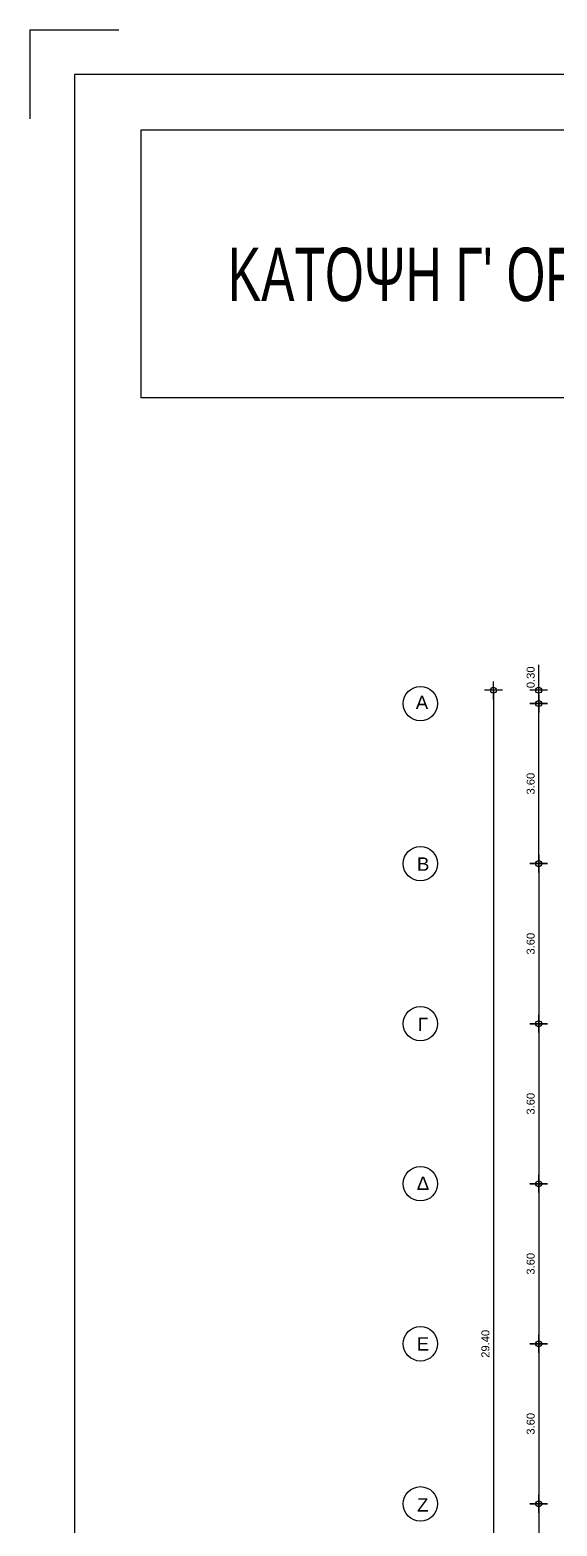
# Model space of a CAD drawing. Header units: metres. Extents: x -11 to 85, y -301 to 135.
# Drawn here: x 0 to 11.85, y 25.75 to 59.4 of the extents above; entities that cross this region are included whole.
import ezdxf

# ---------------------------------------------------------------- set-up
doc = ezdxf.new("R2010")
doc.units = ezdxf.units.M
doc.header["$LTSCALE"] = 0.036
doc.header["$PDMODE"] = 2
for name, color, linetype in [('arxitek corofos', 252, 'Continuous'), ('BORDER', 5, 'Continuous'), ('DIMBLK', 252, 'Continuous'), ('LAYER-ON', 4, 'Continuous'), ('MARKS', 2, 'Continuous'), ('NOTES', 3, 'Continuous')]:
    doc.layers.add(name, color=color, linetype=linetype)
doc.styles.add('COMU-N', font='arial.ttf')
doc.styles.add('outu-c', font='ugoutl-s.shx', dxfattribs={"width": 0.7})
doc.styles.get("Standard").update_dxf_attribs({"font": 'arial.ttf'})
doc.dimstyles.new('CADWDOT', dxfattribs={"dimscale": 0.1, "dimtxt": 1.8, "dimasz": 0.08, "dimexe": 2, "dimexo": 0, "dimgap": 0.09, "dimtad": 0, "dimrnd": 0.001, "dimzin": 0, "dimdsep": 46, "dimtxsty": 'Standard', "dimblk1": 'ARTDIM', "dimblk2": 'ARTDIM', "dimsah": 1, "dimcen": 0.09, "dimdle": 0.05, "dimse1": 1, "dimse2": 1, "dimadec": 0, "dimazin": 0, "dimtfac": 1, "dimtmove": 0, "dimatfit": 3, "dimldrblk": 'ARTDIM', "dimfxl": 2, "dimtvp": 0.9999, "dimtolj": 1, "dimtzin": 0, "dimarcsym": 0})

# ---------------------------------------------------------------- blocks, each defined once
blk = doc.blocks.new('art103')
at = {"layer": 'BORDER'}
for p, q in [((20.75, 14.6), (0.25, 14.6)), ((0.25, 14.6), (0.25, 0.25))]:
    blk.add_line(p, q, dxfattribs=at)
at = {"layer": 'MARKS'}
for q in [(0, 14.35), (0.5, 14.85)]:
    blk.add_line((0, 14.85), q, dxfattribs=at)
blk = doc.blocks.new('ARTDIM')
at = {"layer": 'DIMBLK'}
for p, q in [((-24.9975, 0), (24.9975, 0)), ((0, -24.9975), (0, 24.9975))]:
    blk.add_line(p, q, dxfattribs=at)
blk.add_circle((0, 0), 8.25, dxfattribs=at)
blk = doc.blocks.new('*D332')
at = {"layer": 'arxitek corofos', "color": 0, "lineweight": -2}
blk.add_line((10.423, 44.539), (10.423, 15.155), dxfattribs=at)
at = {"layer": 'Defpoints', "color": 0, "transparency": 16777216}
for p in [(13.537, 44.547), (10.423, 15.147), (13.537, 15.147)]:
    blk.add_point(p, dxfattribs=at)
at = {"layer": 'arxitek corofos', "color": 0, "lineweight": -2, "xscale": 0.008, "yscale": 0.008, "zscale": 0.008}
for p, rotation in [((10.423, 44.547), 90), ((10.423, 15.147), 270)]:
    blk.add_blockref('ARTDIM', p, dxfattribs=dict(at, rotation=rotation))
at = {"layer": 'arxitek corofos', "color": 0, "insert": (10.243, 29.847), "char_height": 0.18, "attachment_point": 5, "rotation": 90}
blk.add_mtext('\\A1;29.40', dxfattribs=at)
blk = doc.blocks.new('*D333')
at = {"layer": 'arxitek corofos', "color": 0, "lineweight": -2}
blk.add_line((11.44, 40.655), (11.44, 44.239), dxfattribs=at)
at = {"layer": 'Defpoints', "color": 0, "transparency": 16777216}
for p in [(7.93, 44.247), (11.44, 44.247), (7.93, 40.647)]:
    blk.add_point(p, dxfattribs=at)
at = {"layer": 'arxitek corofos', "color": 0, "lineweight": -2, "xscale": 0.008, "yscale": 0.008, "zscale": 0.008}
for p, rotation in [((11.44, 44.247), 90), ((11.44, 40.647), 270)]:
    blk.add_blockref('ARTDIM', p, dxfattribs=dict(at, rotation=rotation))
at = {"layer": 'arxitek corofos', "color": 0, "insert": (11.26, 42.447), "char_height": 0.18, "attachment_point": 5, "rotation": 90}
blk.add_mtext('\\A1;3.60', dxfattribs=at)
blk = doc.blocks.new('*D334')
at = {"layer": 'arxitek corofos', "color": 0, "lineweight": -2}
for p, q in [((11.44, 44.547), (11.44, 45.122)), ((11.44, 44.255), (11.44, 44.539))]:
    blk.add_line(p, q, dxfattribs=at)
at = {"layer": 'Defpoints', "color": 0, "transparency": 16777216}
for p in [(11.44, 44.547), (13.537, 44.547), (13.537, 44.247)]:
    blk.add_point(p, dxfattribs=at)
at = {"layer": 'arxitek corofos', "color": 0, "lineweight": -2, "xscale": 0.008, "yscale": 0.008, "zscale": 0.008}
for p, rotation in [((11.44, 44.547), 90), ((11.44, 44.247), 270)]:
    blk.add_blockref('ARTDIM', p, dxfattribs=dict(at, rotation=rotation))
at = {"layer": 'arxitek corofos', "color": 0, "insert": (11.26, 44.839), "char_height": 0.18, "attachment_point": 5, "rotation": 90}
blk.add_mtext('\\A1;0.30', dxfattribs=at)
blk = doc.blocks.new('*D335')
at = {"layer": 'arxitek corofos', "color": 0, "lineweight": -2}
blk.add_line((11.44, 40.639), (11.44, 37.055), dxfattribs=at)
at = {"layer": 'Defpoints', "color": 0, "transparency": 16777216}
for p in [(7.93, 40.647), (7.93, 37.047), (11.44, 37.047)]:
    blk.add_point(p, dxfattribs=at)
at = {"layer": 'arxitek corofos', "color": 0, "lineweight": -2, "xscale": 0.008, "yscale": 0.008, "zscale": 0.008}
for p, rotation in [((11.44, 40.647), 90), ((11.44, 37.047), 270)]:
    blk.add_blockref('ARTDIM', p, dxfattribs=dict(at, rotation=rotation))
at = {"layer": 'arxitek corofos', "color": 0, "insert": (11.26, 38.847), "char_height": 0.18, "attachment_point": 5, "rotation": 90}
blk.add_mtext('\\A1;3.60', dxfattribs=at)
blk = doc.blocks.new('*D336')
at = {"layer": 'arxitek corofos', "color": 0, "lineweight": -2}
blk.add_line((11.44, 37.039), (11.44, 33.455), dxfattribs=at)
at = {"layer": 'Defpoints', "color": 0, "transparency": 16777216}
for p in [(7.93, 37.047), (7.93, 33.447), (11.44, 33.447)]:
    blk.add_point(p, dxfattribs=at)
at = {"layer": 'arxitek corofos', "color": 0, "lineweight": -2, "xscale": 0.008, "yscale": 0.008, "zscale": 0.008}
for p, rotation in [((11.44, 37.047), 90), ((11.44, 33.447), 270)]:
    blk.add_blockref('ARTDIM', p, dxfattribs=dict(at, rotation=rotation))
at = {"layer": 'arxitek corofos', "color": 0, "insert": (11.26, 35.247), "char_height": 0.18, "attachment_point": 5, "rotation": 90}
blk.add_mtext('\\A1;3.60', dxfattribs=at)
blk = doc.blocks.new('*D337')
at = {"layer": 'arxitek corofos', "color": 0, "lineweight": -2}
blk.add_line((11.44, 33.439), (11.44, 29.855), dxfattribs=at)
at = {"layer": 'Defpoints', "color": 0, "transparency": 16777216}
for p in [(7.93, 33.447), (7.93, 29.847), (11.44, 29.847)]:
    blk.add_point(p, dxfattribs=at)
at = {"layer": 'arxitek corofos', "color": 0, "lineweight": -2, "xscale": 0.008, "yscale": 0.008, "zscale": 0.008}
for p, rotation in [((11.44, 33.447), 90), ((11.44, 29.847), 270)]:
    blk.add_blockref('ARTDIM', p, dxfattribs=dict(at, rotation=rotation))
at = {"layer": 'arxitek corofos', "color": 0, "insert": (11.26, 31.647), "char_height": 0.18, "attachment_point": 5, "rotation": 90}
blk.add_mtext('\\A1;3.60', dxfattribs=at)
blk = doc.blocks.new('*D338')
at = {"layer": 'arxitek corofos', "color": 0, "lineweight": -2}
blk.add_line((11.44, 29.839), (11.44, 26.255), dxfattribs=at)
at = {"layer": 'Defpoints', "color": 0, "transparency": 16777216}
for p in [(7.93, 29.847), (7.93, 26.247), (11.44, 26.247)]:
    blk.add_point(p, dxfattribs=at)
at = {"layer": 'arxitek corofos', "color": 0, "lineweight": -2, "xscale": 0.008, "yscale": 0.008, "zscale": 0.008}
for p, rotation in [((11.44, 29.847), 90), ((11.44, 26.247), 270)]:
    blk.add_blockref('ARTDIM', p, dxfattribs=dict(at, rotation=rotation))
at = {"layer": 'arxitek corofos', "color": 0, "insert": (11.26, 28.047), "char_height": 0.18, "attachment_point": 5, "rotation": 90}
blk.add_mtext('\\A1;3.60', dxfattribs=at)
blk = doc.blocks.new('*D339')
at = {"layer": 'arxitek corofos', "color": 0, "lineweight": -2}
blk.add_line((11.44, 26.239), (11.44, 22.655), dxfattribs=at)
at = {"layer": 'Defpoints', "color": 0, "transparency": 16777216}
for p in [(7.93, 26.247), (7.93, 22.647), (11.44, 22.647)]:
    blk.add_point(p, dxfattribs=at)
at = {"layer": 'arxitek corofos', "color": 0, "lineweight": -2, "xscale": 0.008, "yscale": 0.008, "zscale": 0.008}
for p, rotation in [((11.44, 26.247), 90), ((11.44, 22.647), 270)]:
    blk.add_blockref('ARTDIM', p, dxfattribs=dict(at, rotation=rotation))
at = {"layer": 'arxitek corofos', "color": 0, "insert": (11.26, 24.447), "char_height": 0.18, "attachment_point": 5, "rotation": 90}
blk.add_mtext('\\A1;3.60', dxfattribs=at)

msp = doc.modelspace()

# ---------------------------------------------------------------- linework, layer by layer
at = {"layer": 'arxitek corofos'}
for centre in [(8.78, 44.247), (8.78, 40.647), (8.78, 37.047), (8.78, 33.447), (8.78, 29.847), (8.78, 26.247)]:
    msp.add_circle(centre, 0.387, dxfattribs=at)
at = {"layer": 'NOTES', "color": 2}
msp.add_lwpolyline([(2.503, 57.153), (18.738, 57.153), (18.738, 51.126), (2.503, 51.126)], close=True, dxfattribs=at)

# ---------------------------------------------------------------- block references
at = {"layer": 'LAYER-ON', "xscale": 4, "yscale": 4, "zscale": 4}
msp.add_blockref('art103', (0, 0), dxfattribs=at)

# ---------------------------------------------------------------- texts
at = {"layer": 'arxitek corofos', "style": 'COMU-N'}
for s, p in [('Α', (8.676, 44.123)), ('Β', (8.703, 40.488)), ('Γ', (8.721, 36.88)), ('Δ', (8.699, 33.309)), ('Ε', (8.699, 29.695)), ('Ζ', (8.705, 26.073))]:
    msp.add_text(s, height=0.3, dxfattribs=at).set_placement(p)
at = {"layer": 'NOTES', "color": 2, "style": 'outu-c', "width": 0.7}
msp.add_text("ΚΑΤΟΨΗ Γ' ΟΡΟΦΟΥ", height=1.2, dxfattribs=at).set_placement((4.451, 53.301))

# ---------------------------------------------------------------- dimensions: what is measured, and where the dimension line sits
at = {"layer": 'arxitek corofos'}
for base, p1, p2, picture, middle in [((11.44, 44.547), (13.537, 44.247), (13.537, 44.547), '*D334', (11.26, 44.839)), ((11.44, 44.247), (7.93, 40.647), (7.93, 44.247), '*D333', (11.26, 42.447)), ((10.423, 15.147), (13.537, 44.547), (13.537, 15.147), '*D332', (10.243, 29.847)), ((11.44, 37.047), (7.93, 40.647), (7.93, 37.047), '*D335', (11.26, 38.847)), ((11.44, 33.447), (7.93, 37.047), (7.93, 33.447), '*D336', (11.26, 35.247)), ((11.44, 29.847), (7.93, 33.447), (7.93, 29.847), '*D337', (11.26, 31.647)), ((11.44, 26.247), (7.93, 29.847), (7.93, 26.247), '*D338', (11.26, 28.047)), ((11.44, 22.647), (7.93, 26.247), (7.93, 22.647), '*D339', (11.26, 24.447))]:
    dim = msp.add_linear_dim(base=base, p1=p1, p2=p2, angle=90, dimstyle='CADWDOT', dxfattribs=at)
    dim.commit()
    dim.dimension.update_dxf_attribs({"geometry": picture, "text_midpoint": middle})

doc.saveas('drawing.dxf')
